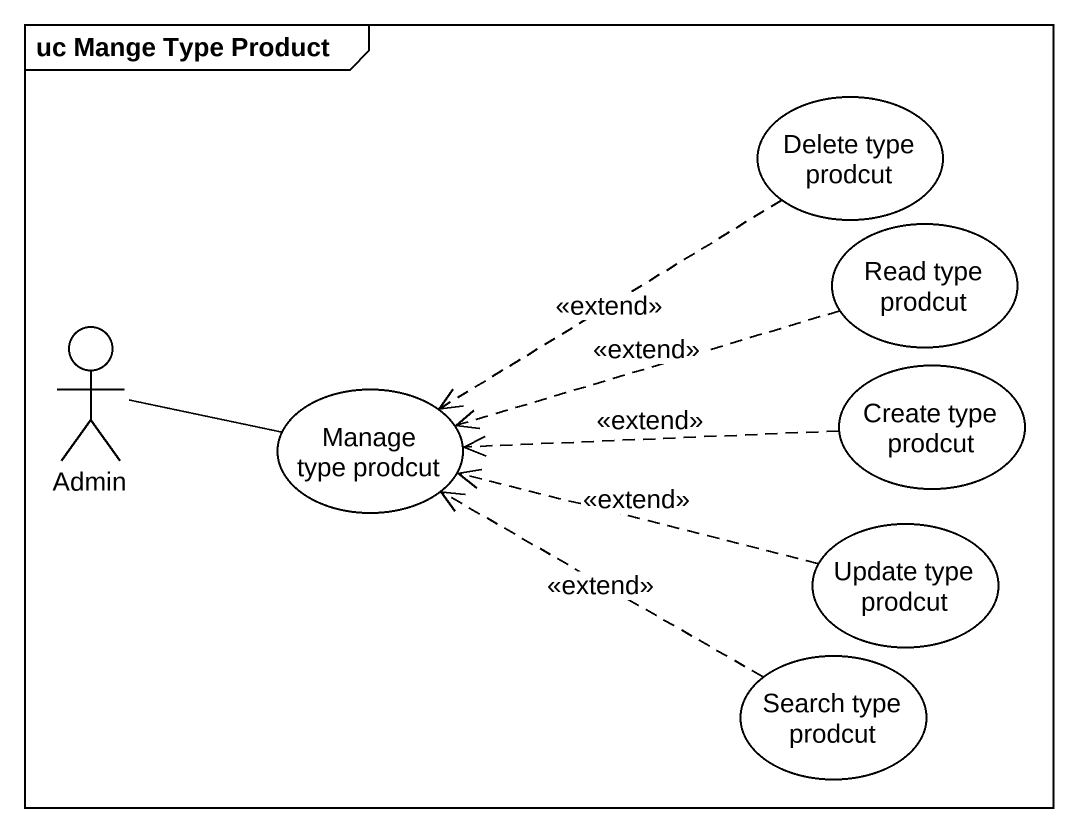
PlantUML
@startuml
mainframe uc Mange Type Product
usecase "Delete type prodcut" as Delete_type_prodcut
usecase "Read type prodcut" as Read_type_prodcut
actor Admin
usecase "Manage type prodcut" as Manage_type_prodcut
usecase "Create type prodcut" as Create_type_prodcut
usecase "Update type prodcut" as Update_type_prodcut
usecase "Search type prodcut" as Search_type_prodcut
Delete_type_prodcut ..> Manage_type_prodcut : <<extend>>
Read_type_prodcut .left.> Manage_type_prodcut : <<extend>>
Manage_type_prodcut -left- Admin
Create_type_prodcut .left.> Manage_type_prodcut : <<extend>>
Update_type_prodcut .left.> Manage_type_prodcut : <<extend>>
Search_type_prodcut .left.> Manage_type_prodcut : <<extend>>
@enduml
